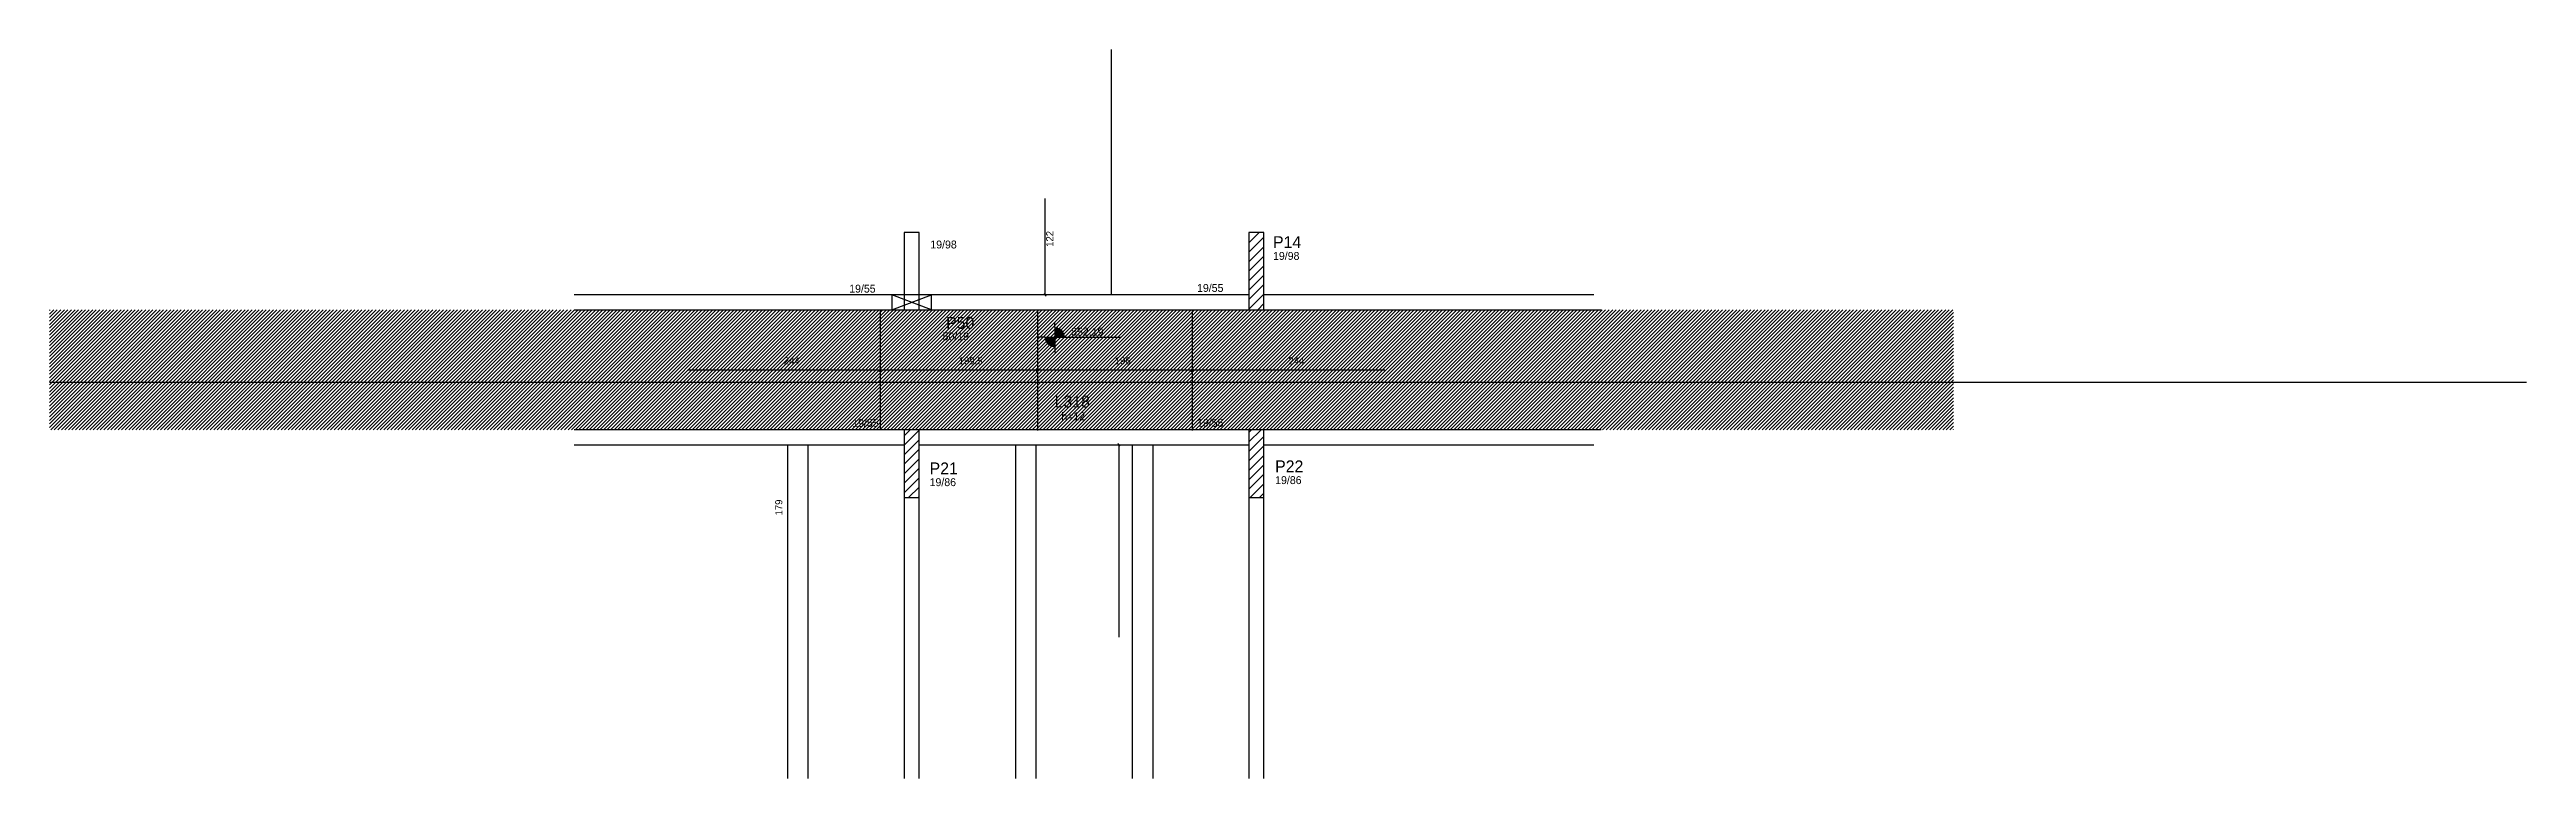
# Model space of a CAD drawing. Header units: metres. Extents: x 2939 to 6078, y 1668 to 2592.
import ezdxf

# ---------------------------------------------------------------- set-up
doc = ezdxf.new("R2010")
doc.units = ezdxf.units.M
for name, color, linetype in [('1', 7, 'Continuous'), ('3', 7, 'Continuous'), ('4', 7, 'Continuous'), ('7', 7, 'Continuous'), ('9', 7, 'Continuous'), ('Painéis', 7, 'Continuous'), ('REAPROVEITAMENTO', 7, 'Continuous')]:
    doc.layers.add(name, color=color, linetype=linetype)

msp = doc.modelspace()

# ---------------------------------------------------------------- hatches: boundary and pattern name
at = {"layer": '9'}
h = msp.add_hatch(color=7, dxfattribs=at)
h.dxf.hatch_style = 1
h.paths.add_polyline_path([(4478.1, 2280.9), (4478.1, 2280.9), (4478.1, 2405.9), (4478.1, 2405.9), (4478.1, 2280.9)])
at = {"layer": 'REAPROVEITAMENTO'}
h = msp.add_hatch(dxfattribs=at)
h.set_pattern_fill('ANSI31')
h.paths.add_polyline_path([(2939.1, 2261.9), (2939.1, 2109.9), (5352.1, 2109.9), (5352.1, 2261.9), (2939.1, 2261.9)])

# ---------------------------------------------------------------- linework, layer by layer
at = {"color": 4, "lineweight": 25}
for p, q in [((3991.6, 2185.3), (3747.6, 2185.3)), ((3991.6, 2187.7), (3991.6, 2188.3)), ((4191.1, 2185.3), (3991.6, 2185.3))]:
    msp.add_line(p, q, dxfattribs=at)
at = {"color": 0, "lineweight": 25}
for p, q in [((3993.1, 2186.8), (3990.1, 2183.8)), ((3990.1, 2183.8), (3993.1, 2186.8)), ((4189.6, 2183.8), (4192.6, 2186.8))]:
    msp.add_line(p, q, dxfattribs=at)
at = {"layer": '1', "color": 1, "lineweight": 25}
for p, q in [((4006.6, 2261.9), (4056.6, 2280.9)), ((4056.6, 2261.9), (4006.6, 2280.9))]:
    msp.add_line(p, q, dxfattribs=at)
at = {"layer": '3', "color": 3, "lineweight": 25}
for p, q in [((4459.1, 2347), (4472, 2359.9)), ((4459.1, 2335), (4478.1, 2354)), ((4459.1, 2323), (4478.1, 2342)), ((4459.1, 2310.9), (4478.1, 2329.9)), ((4459.1, 2298.9), (4478.1, 2317.9)), ((4459.1, 2286.9), (4478.1, 2305.9)), ((4459.1, 2274.9), (4478.1, 2293.9)), ((4459.1, 2262.8), (4478.1, 2281.8)), ((4470.2, 2261.9), (4478.1, 2269.8)), ((4213, 2239.8), (4213, 2245.3)), ((4213, 2239.8), (4213, 2214.8)), ((4213, 2239.2), (4216.9, 2239.2)), ((4213, 2238.4), (4218.8, 2238.4)), ((4213, 2237.6), (4220.1, 2237.6)), ((4213, 2236.8), (4221.1, 2236.8)), ((4213, 2236), (4222, 2236)), ((4213, 2235.2), (4222.7, 2235.2)), ((4213, 2234.4), (4223.3, 2234.4)), ((4213, 2233.6), (4223.8, 2233.6)), ((4213, 2232.8), (4224.2, 2232.8)), ((4213, 2232), (4224.6, 2232)), ((4213, 2231.2), (4224.9, 2231.2)), ((4213, 2230.5), (4225.1, 2230.5)), ((4213, 2229.7), (4225.3, 2229.7)), ((4213, 2228.9), (4225.4, 2228.9)), ((4200.5, 2227.3), (4192.1, 2227.3)), ((4200.5, 2227.3), (4225.5, 2227.3)), ((4213, 2226.5), (4200.5, 2226.5)), ((4213, 2225.7), (4200.6, 2225.7)), ((4213, 2224.9), (4200.8, 2224.9)), ((4213, 2224.1), (4200.9, 2224.1)), ((4213, 2223.3), (4201.2, 2223.3)), ((4213, 2222.5), (4201.5, 2222.5)), ((4213, 2221.7), (4201.8, 2221.7)), ((4213, 2220.9), (4202.3, 2220.9)), ((4213, 2220.1), (4202.8, 2220.1)), ((4213, 2219.4), (4203.4, 2219.4)), ((4213, 2218.6), (4204.1, 2218.6)), ((4213, 2217.8), (4204.9, 2217.8)), ((4213, 2217), (4206, 2217)), ((4213, 2216.2), (4207.3, 2216.2)), ((4213, 2215.4), (4209.2, 2215.4)), ((4213, 2228.1), (4225.5, 2228.1)), ((4213, 2214.8), (4213, 2207.9)), ((4225.5, 2227.3), (4297, 2227.3)), ((4022.1, 2102.3), (4029.7, 2109.9)), ((4022.1, 2090.3), (4041.1, 2109.3)), ((4459.1, 2094.6), (4474.5, 2109.9)), ((4459.1, 2106.6), (4462.4, 2109.9)), ((4022.1, 2078.3), (4041.1, 2097.3)), ((4022.1, 2066.3), (4041.1, 2085.3)), ((4022.1, 2054.2), (4041.1, 2073.2)), ((4459.1, 2082.5), (4478.1, 2101.5)), ((4459.1, 2070.5), (4478.1, 2089.5)), ((4459.1, 2058.5), (4478.1, 2077.5)), ((4022.1, 2042.2), (4041.1, 2061.2)), ((4022.1, 2030.2), (4041.1, 2049.2)), ((4459.1, 2046.5), (4478.1, 2065.5)), ((4459.1, 2034.5), (4478.1, 2053.5)), ((4460.6, 2023.9), (4478.1, 2041.4)), ((4027.8, 2023.9), (4041.1, 2037.2)), ((4039.8, 2023.9), (4041.1, 2025.2)), ((4472.6, 2023.9), (4478.1, 2029.4))]:
    msp.add_line(p, q, dxfattribs=at)
for points in [[(4022.1, 2280.9), (3604.1, 2280.9)], [(3604.1, 2261.9), (4022.1, 2261.9)], [(4459.1, 2280.9), (4041.1, 2280.9)], [(4041.1, 2261.9), (4459.1, 2261.9)], [(4896.1, 2280.9), (4478.1, 2280.9)], [(4478.1, 2261.9), (4905.6, 2261.9)], [(4022.1, 2109.9), (3604.1, 2109.9)], [(4459.1, 2109.9), (4041.1, 2109.9)], [(4905.6, 2109.9), (4478.1, 2109.9)], [(3604.1, 2090.9), (4022.1, 2090.9)], [(4041.1, 2090.9), (4459.1, 2090.9)], [(4478.1, 2090.9), (4896.1, 2090.9)], [(4022.1, 2023.9), (4022.1, 1667.9)], [(4041.1, 1667.9), (4041.1, 2023.9)], [(4459.1, 2023.9), (4459.1, 1667.9)], [(4478.1, 1667.9), (4478.1, 2023.9)]]:
    msp.add_lwpolyline(points, dxfattribs=at)
at = {"layer": '7', "color": 7, "lineweight": 25}
for points in [[(4022.1, 2261.9), (4041.1, 2261.9), (4041.1, 2359.9), (4022.1, 2359.9), (4022.1, 2261.9)], [(4459.1, 2261.9), (4478.1, 2261.9), (4478.1, 2359.9), (4459.1, 2359.9), (4459.1, 2261.9)], [(4006.6, 2261.9), (4056.6, 2261.9), (4056.6, 2280.9), (4006.6, 2280.9), (4006.6, 2261.9)], [(4022.1, 2023.9), (4041.1, 2023.9), (4041.1, 2109.9), (4022.1, 2109.9), (4022.1, 2023.9)], [(4459.1, 2023.9), (4478.1, 2023.9), (4478.1, 2109.9), (4459.1, 2109.9), (4459.1, 2023.9)]]:
    msp.add_lwpolyline(points, dxfattribs=at)
at = {"layer": 'Painéis', "color": 200, "lineweight": 25}
for p, q in [((4285.1, 2280.9), (4285.1, 2591.9)), ((3991.6, 2261.9), (3991.6, 2109.9)), ((4191.1, 2261.9), (4191.1, 2109)), ((4387.1, 2261.9), (4387.1, 2109)), ((2939.1, 2170.4), (6078.1, 2170.4)), ((3874.1, 2090.9), (3874.1, 1667.9)), ((3900.1, 2090.9), (3900.1, 1667.9)), ((4163.1, 2090.9), (4163.1, 1667.9)), ((4189.1, 2090.9), (4189.1, 1667.9)), ((4311.1, 2090.9), (4311.1, 1667.9)), ((4337.1, 2090.9), (4337.1, 1667.9))]:
    msp.add_line(p, q, dxfattribs=at)
at = {"layer": 'Painéis', "color": 4, "lineweight": 25}
for p, q in [((4200.6, 2402.9), (4200.6, 2280.9)), ((4387.1, 2185.3), (4191.1, 2185.3)), ((4631.1, 2185.3), (4387.1, 2185.3)), ((4294.3, 2090.9), (4294.3, 1846.9))]:
    msp.add_line(p, q, dxfattribs=at)
at = {"layer": 'Painéis', "color": 0, "lineweight": 25}
for p, q in [((4199.1, 2282.4), (4202.1, 2279.4)), ((4192.6, 2186.8), (4189.6, 2183.8)), ((4388.6, 2186.8), (4385.6, 2183.8)), ((4385.6, 2183.8), (4388.6, 2186.8)), ((4295.8, 2089.4), (4292.8, 2092.4))]:
    msp.add_line(p, q, dxfattribs=at)

# ---------------------------------------------------------------- texts
at = {"color": 240, "lineweight": 25}
for s, p in [('244', (3869.6, 2192.9)), ('199.5', (4091.3, 2192.9))]:
    msp.add_text(s, height=9, dxfattribs=at).set_placement(p)
at = {"layer": '3', "color": 3, "lineweight": 25}
for s, p in [('19/98', (4055.3, 2339.8)), ('19/98', (4489.6, 2325.3)), ('19/55', (3952.5, 2283.8)), ('19/55', (4393.3, 2284.7)), ('50/19', (4070.8, 2223.4)), ('852.19', (4233.7, 2229.3)), ('19/55', (3956.3, 2113.7)), ('h=12', (4221.3, 2122.1)), ('19/55', (4393.3, 2113.7)), ('19/86', (4054.4, 2038.5)), ('19/86', (4492.3, 2041.1))]:
    msp.add_text(s, height=10, dxfattribs=at).set_placement(p)
at = {"layer": '4', "color": 4, "lineweight": 25}
for s, p in [('P14', (4489.6, 2340.3)), ('P50', (4075.3, 2238)), ('L318', (4212.9, 2138.2)), ('P21', (4054.4, 2053.5)), ('P22', (4492.3, 2056.1))]:
    msp.add_text(s, height=15, dxfattribs=at).set_placement(p)
at = {"layer": 'Painéis', "color": 240, "lineweight": 25}
for s, p in [('122', (4211.1, 2341.9)), ('179', (3867.7, 2001.4))]:
    msp.add_text(s, height=9, rotation=90, dxfattribs=at).set_placement(p)
for s, p in [('196', (4289.1, 2192.9)), ('244', (4509.1, 2192.9))]:
    msp.add_text(s, height=9, dxfattribs=at).set_placement(p)

doc.saveas('drawing.dxf')
